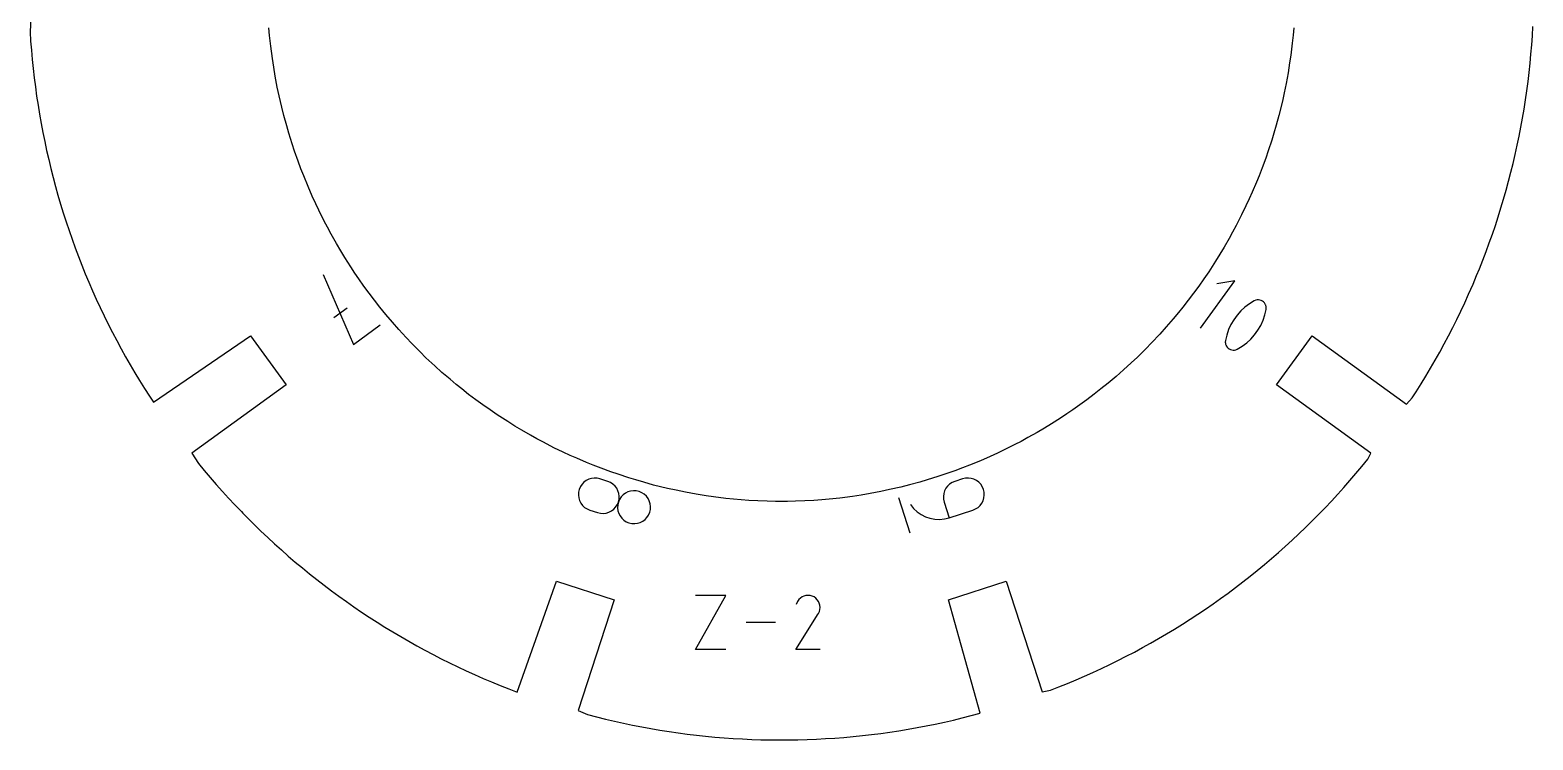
# Model space of a CAD drawing. Header units: metres. Extents: x 0 to 18, y 0 to 24.
# Drawn here: x 5.135 to 9.541, y 5.704 to 7.786 of the extents above; entities that cross this region are included whole.
import ezdxf

# ---------------------------------------------------------------- set-up
doc = ezdxf.new("R2010")
doc.units = ezdxf.units.M

msp = doc.modelspace()

# ---------------------------------------------------------------- linework, layer by layer
at = {"layer": 'annotation', "color": 1}
for p, q in [((5.994332, 7.06856), (6.083222, 6.863797)), ((8.566828, 6.91154), (8.667238, 7.049743)), ((8.667238, 7.049743), (8.614185, 7.041333)), ((6.026185, 6.942301), (6.065377, 6.970775)), ((8.684576, 6.961823), (8.673636, 6.94955)), ((8.696727, 6.972977), (8.684576, 6.961823)), ((8.710015, 6.98291), (8.696727, 6.972977)), ((8.724364, 6.991519), (8.710015, 6.98291)), ((8.728303, 6.993189), (8.724364, 6.991519)), ((8.724364, 6.991519), (8.724364, 6.991519)), ((8.732364, 6.994102), (8.728303, 6.993189)), ((8.736453, 6.994286), (8.732364, 6.994102)), ((8.740481, 6.993771), (8.736453, 6.994286)), ((8.744355, 6.992584), (8.740481, 6.993771)), ((8.747984, 6.990756), (8.744355, 6.992584)), ((8.751277, 6.988316), (8.747984, 6.990756)), ((8.754142, 6.985291), (8.751277, 6.988316)), ((8.756488, 6.981712), (8.754142, 6.985291)), ((8.755179, 6.95007), (8.758925, 6.966422)), ((8.757254, 6.980161), (8.756488, 6.981712)), ((8.756488, 6.981712), (8.756488, 6.981712)), ((8.7579, 6.978548), (8.757254, 6.980161)), ((8.758424, 6.976886), (8.7579, 6.978548)), ((8.758824, 6.975183), (8.758424, 6.976886)), ((8.7591, 6.973451), (8.758824, 6.975183)), ((8.758925, 6.966422), (8.759164, 6.968173)), ((8.758925, 6.966422), (8.758925, 6.966422)), ((8.75925, 6.971698), (8.7591, 6.973451)), ((8.759164, 6.968173), (8.759271, 6.969936)), ((8.759271, 6.969936), (8.75925, 6.971698)), ((6.083222, 6.863797), (6.161616, 6.920753)), ((8.655683, 6.922055), (8.64882, 6.907037)), ((8.66398, 6.936259), (8.655683, 6.922055)), ((8.673636, 6.94955), (8.66398, 6.936259)), ((8.734704, 6.905097), (8.742993, 6.919305)), ((8.742993, 6.919305), (8.749843, 6.934331)), ((8.749843, 6.934331), (8.755179, 6.95007)), ((8.639451, 6.873227), (8.639342, 6.871475)), ((8.63969, 6.874975), (8.639451, 6.873227)), ((8.643464, 6.89131), (8.63969, 6.874975)), ((8.63969, 6.874975), (8.63969, 6.874975)), ((8.64882, 6.907037), (8.643464, 6.89131)), ((8.701935, 6.868391), (8.7141, 6.879537)), ((8.7141, 6.879537), (8.725048, 6.891806)), ((8.725048, 6.891806), (8.734704, 6.905097)), ((8.639342, 6.871475), (8.639362, 6.869724)), ((8.639362, 6.869724), (8.639512, 6.867981)), ((8.639512, 6.867981), (8.639789, 6.866251)), ((8.639789, 6.866251), (8.640195, 6.86454)), ((8.640195, 6.86454), (8.640728, 6.862855)), ((8.640728, 6.862855), (8.641388, 6.861201)), ((8.641388, 6.861201), (8.642173, 6.859584)), ((8.642173, 6.859584), (8.642173, 6.859584)), ((8.642173, 6.859584), (8.644513, 6.856049)), ((8.644513, 6.856049), (8.647374, 6.85306)), ((8.647374, 6.85306), (8.650663, 6.850644)), ((8.650663, 6.850644), (8.65429, 6.848832)), ((8.65429, 6.848832), (8.658161, 6.847655)), ((8.658161, 6.847655), (8.662185, 6.84714)), ((8.662185, 6.84714), (8.66627, 6.84732)), ((8.66627, 6.84732), (8.670322, 6.848222)), ((8.670322, 6.848222), (8.674251, 6.849877)), ((8.674251, 6.849877), (8.688628, 6.858471)), ((8.674251, 6.849877), (8.674251, 6.849877)), ((8.688628, 6.858471), (8.701935, 6.868391)), ((6.745425, 6.438608), (6.743483, 6.430125)), ((6.74884, 6.446612), (6.745425, 6.438608)), ((6.745425, 6.438608), (6.745425, 6.438608)), ((6.753489, 6.453686), (6.74884, 6.446612)), ((6.7592, 6.459739), (6.753489, 6.453686)), ((6.765803, 6.464682), (6.7592, 6.459739)), ((6.773127, 6.468427), (6.765803, 6.464682)), ((6.781, 6.470884), (6.773127, 6.468427)), ((6.789253, 6.471964), (6.781, 6.470884)), ((6.797715, 6.471578), (6.789253, 6.471964)), ((6.806214, 6.469636), (6.797715, 6.471578)), ((6.806214, 6.469636), (6.806214, 6.469636)), ((6.829096, 6.462202), (6.806214, 6.469636)), ((6.837114, 6.458777), (6.829096, 6.462202)), ((6.844196, 6.454114), (6.837114, 6.458777)), ((6.850253, 6.448386), (6.844196, 6.454114)), ((6.855198, 6.441765), (6.850253, 6.448386)), ((6.858943, 6.434425), (6.855198, 6.441765)), ((6.861398, 6.426539), (6.858943, 6.434425)), ((6.895826, 6.433575), (6.887932, 6.431125)), ((6.904096, 6.43465), (6.895826, 6.433575)), ((6.91257, 6.434259), (6.904096, 6.43465)), ((6.921074, 6.432316), (6.91257, 6.434259)), ((6.929057, 6.428903), (6.921074, 6.432316)), ((6.921074, 6.432316), (6.921074, 6.432316)), ((7.816514, 6.434352), (7.814059, 6.426465)), ((7.820257, 6.441693), (7.816514, 6.434352)), ((7.825201, 6.448314), (7.820257, 6.441693)), ((7.831258, 6.454044), (7.825201, 6.448314)), ((7.838342, 6.458709), (7.831258, 6.454044)), ((7.846363, 6.462135), (7.838342, 6.458709)), ((7.869361, 6.469608), (7.846363, 6.462135)), ((7.846363, 6.462135), (7.846363, 6.462135)), ((7.877865, 6.471551), (7.869361, 6.469608)), ((7.886339, 6.471941), (7.877865, 6.471551)), ((7.894609, 6.470866), (7.886339, 6.471941)), ((7.902503, 6.468416), (7.894609, 6.470866)), ((7.909848, 6.464678), (7.902503, 6.468416)), ((7.916471, 6.459741), (7.909848, 6.464678)), ((7.9222, 6.453694), (7.916471, 6.459741)), ((7.926861, 6.446624), (7.9222, 6.453694)), ((7.930281, 6.438622), (7.926861, 6.446624)), ((7.932223, 6.43012), (7.930281, 6.438622)), ((7.930281, 6.438622), (7.930281, 6.438622)), ((6.743483, 6.430125), (6.743087, 6.42167)), ((6.743087, 6.42167), (6.744149, 6.413416)), ((6.744149, 6.413416), (6.746585, 6.405536)), ((6.746585, 6.405536), (6.750309, 6.398201)), ((6.750309, 6.398201), (6.755235, 6.391585)), ((6.755235, 6.391585), (6.761277, 6.385861)), ((6.852073, 6.386252), (6.856734, 6.393324)), ((6.856734, 6.393324), (6.860154, 6.40133)), ((6.858217, 6.392846), (6.857833, 6.384387)), ((6.860154, 6.40133), (6.858217, 6.392846)), ((6.860154, 6.40133), (6.862092, 6.409818)), ((6.863575, 6.409333), (6.860154, 6.40133)), ((6.860154, 6.40133), (6.860154, 6.40133)), ((6.860154, 6.40133), (6.860154, 6.40133)), ((6.862478, 6.418279), (6.861398, 6.426539)), ((6.862092, 6.409818), (6.862478, 6.418279)), ((6.868235, 6.416402), (6.863575, 6.409333)), ((6.873964, 6.42245), (6.868235, 6.416402)), ((6.880587, 6.427387), (6.873964, 6.42245)), ((6.887932, 6.431125), (6.880587, 6.427387)), ((6.936112, 6.424249), (6.929057, 6.428903)), ((6.942149, 6.418527), (6.936112, 6.424249)), ((6.94708, 6.411911), (6.942149, 6.418527)), ((6.950814, 6.404574), (6.94708, 6.411911)), ((6.953264, 6.39669), (6.950814, 6.404574)), ((6.954341, 6.388431), (6.953264, 6.39669)), ((6.953954, 6.379971), (6.954341, 6.388431)), ((7.680799, 6.414686), (7.714402, 6.311267)), ((7.715975, 6.394401), (7.715975, 6.394401)), ((7.715975, 6.394401), (7.725137, 6.382856)), ((7.814059, 6.426465), (7.812981, 6.418206)), ((7.812981, 6.418206), (7.813367, 6.409748)), ((7.813367, 6.409748), (7.815305, 6.401264)), ((7.815305, 6.401264), (7.830228, 6.355333)), ((7.914318, 6.38583), (7.920379, 6.391553)), ((7.920379, 6.391553), (7.925328, 6.398169)), ((7.925328, 6.398169), (7.929075, 6.405505)), ((7.929075, 6.405505), (7.931532, 6.41339)), ((7.931532, 6.41339), (7.932611, 6.421652)), ((7.932611, 6.421652), (7.932223, 6.43012)), ((6.761277, 6.385861), (6.768349, 6.3812)), ((6.768349, 6.3812), (6.776367, 6.377775)), ((6.776367, 6.377775), (6.799248, 6.37034)), ((6.799248, 6.37034), (6.799248, 6.37034)), ((6.799248, 6.37034), (6.807751, 6.368397)), ((6.807751, 6.368397), (6.816223, 6.368006)), ((6.816223, 6.368006), (6.824491, 6.369079)), ((6.824491, 6.369079), (6.832383, 6.371529)), ((6.832383, 6.371529), (6.839726, 6.375267)), ((6.839726, 6.375267), (6.846347, 6.380204)), ((6.846347, 6.380204), (6.852073, 6.386252)), ((6.857833, 6.384387), (6.858913, 6.376127)), ((6.858913, 6.376127), (6.861369, 6.36824)), ((6.861369, 6.36824), (6.865114, 6.360899)), ((6.865114, 6.360899), (6.87006, 6.354276)), ((6.87006, 6.354276), (6.87612, 6.348546)), ((6.87612, 6.348546), (6.883204, 6.343881)), ((6.924259, 6.341677), (6.931593, 6.345417)), ((6.931593, 6.345417), (6.93821, 6.350356)), ((6.93821, 6.350356), (6.943935, 6.356405)), ((6.943935, 6.356405), (6.948595, 6.363476)), ((6.948595, 6.363476), (6.952016, 6.371483)), ((6.952016, 6.371483), (6.953954, 6.379971)), ((6.952016, 6.371483), (6.952016, 6.371483)), ((7.725137, 6.382856), (7.73567, 6.37295)), ((7.73567, 6.37295), (7.747366, 6.364751)), ((7.747366, 6.364751), (7.760014, 6.35833)), ((7.760014, 6.35833), (7.773405, 6.353757)), ((7.773405, 6.353757), (7.787332, 6.3511)), ((7.787332, 6.3511), (7.801584, 6.350431)), ((7.801584, 6.350431), (7.815952, 6.351818)), ((7.815952, 6.351818), (7.830228, 6.355333)), ((7.830228, 6.355333), (7.899209, 6.377746)), ((7.899209, 6.377746), (7.907232, 6.38117)), ((7.899209, 6.377746), (7.899209, 6.377746)), ((7.907232, 6.38117), (7.914318, 6.38583)), ((6.883204, 6.343881), (6.891226, 6.340455)), ((6.891226, 6.340455), (6.891226, 6.340455)), ((6.891226, 6.340455), (6.899691, 6.338523)), ((6.899691, 6.338523), (6.908134, 6.338142)), ((6.908134, 6.338142), (6.916382, 6.339222)), ((6.916382, 6.339222), (6.924259, 6.341677)), ((7.086486, 5.968902), (7.174695, 6.127765)), ((7.174695, 6.127765), (7.086486, 6.127765)), ((7.404026, 6.125645), (7.398549, 6.123121)), ((7.409836, 6.127204), (7.404026, 6.125645)), ((7.415843, 6.127761), (7.409836, 6.127204)), ((7.421914, 6.127284), (7.415843, 6.127761)), ((7.427914, 6.125735), (7.421914, 6.127284)), ((7.43371, 6.123082), (7.427914, 6.125735)), ((7.385451, 6.1101), (7.380818, 6.101214)), ((7.389127, 6.115313), (7.385451, 6.1101)), ((7.393538, 6.119665), (7.389127, 6.115313)), ((7.398549, 6.123121), (7.393538, 6.119665)), ((7.438894, 6.119401), (7.43371, 6.123082)), ((7.43371, 6.123082), (7.43371, 6.123082)), ((7.443228, 6.114984), (7.438894, 6.119401)), ((7.446674, 6.109966), (7.443228, 6.114984)), ((7.446542, 6.074823), (7.449234, 6.080603)), ((7.449193, 6.104482), (7.446674, 6.109966)), ((7.450747, 6.098669), (7.449193, 6.104482)), ((7.449234, 6.080603), (7.450806, 6.086594)), ((7.451298, 6.092661), (7.450747, 6.098669)), ((7.450806, 6.086594), (7.451298, 6.092661)), ((7.321148, 6.048334), (7.234284, 6.048334)), ((7.380719, 5.9689), (7.445914, 6.073856)), ((7.445914, 6.073856), (7.445992, 6.073953)), ((7.445914, 6.073856), (7.445914, 6.073856)), ((7.445992, 6.073953), (7.446067, 6.07405)), ((7.446067, 6.07405), (7.446139, 6.074149)), ((7.446139, 6.074149), (7.446208, 6.07425)), ((7.446208, 6.07425), (7.446277, 6.074355)), ((7.446277, 6.074355), (7.446343, 6.074464)), ((7.446343, 6.074464), (7.44641, 6.074577)), ((7.44641, 6.074577), (7.446475, 6.074697)), ((7.446475, 6.074697), (7.446542, 6.074823)), ((7.446542, 6.074823), (7.446542, 6.074823)), ((7.174695, 5.968902), (7.086486, 5.968902)), ((7.451274, 5.9689), (7.380719, 5.9689))]:
    msp.add_line(p, q, dxfattribs=at)
at = {"layer": 'boundary', "color": 5}
for p, q in [((5.137734, 7.821266), (5.135471, 7.780421)), ((5.135471, 7.780421), (5.137234, 7.7534)), ((9.537638, 7.742019), (9.539541, 7.769029)), ((9.539541, 7.769029), (9.541104, 7.796067)), ((5.137234, 7.7534), (5.139315, 7.726415)), ((5.139315, 7.726415), (5.141735, 7.699444)), ((9.532862, 7.688087), (9.535408, 7.715044)), ((9.535408, 7.715044), (9.537638, 7.742019)), ((5.141735, 7.699444), (5.14448, 7.672507)), ((5.14448, 7.672507), (5.147556, 7.645615)), ((9.52996, 7.661164), (9.532862, 7.688087)), ((5.147556, 7.645615), (5.150975, 7.618758)), ((9.523201, 7.607449), (9.526745, 7.634289)), ((9.526745, 7.634289), (9.52996, 7.661164)), ((5.150975, 7.618758), (5.154707, 7.591946)), ((5.154707, 7.591946), (5.158781, 7.565171)), ((9.515119, 7.553904), (9.519316, 7.580659)), ((9.519316, 7.580659), (9.523201, 7.607449)), ((5.158781, 7.565171), (5.163169, 7.53846)), ((5.163169, 7.53846), (5.167899, 7.511808)), ((9.510579, 7.527214), (9.515119, 7.553904)), ((5.167899, 7.511808), (5.172945, 7.485208)), ((9.500529, 7.474017), (9.505726, 7.50059)), ((9.505726, 7.50059), (9.510579, 7.527214)), ((5.172945, 7.485208), (5.178328, 7.458674)), ((5.178328, 7.458674), (5.184025, 7.432205)), ((9.489187, 7.42107), (9.49502, 7.447508)), ((9.49502, 7.447508), (9.500529, 7.474017)), ((5.184025, 7.432205), (5.19005, 7.405812)), ((5.19005, 7.405812), (5.196404, 7.379492)), ((9.483027, 7.394708), (9.489187, 7.42107)), ((5.196404, 7.379492), (5.20307, 7.353245)), ((9.469722, 7.342211), (9.476535, 7.368419)), ((9.476535, 7.368419), (9.483027, 7.394708)), ((5.20307, 7.353245), (5.210065, 7.327098)), ((5.210065, 7.327098), (5.217382, 7.301034)), ((9.455151, 7.290073), (9.462594, 7.316099)), ((9.462594, 7.316099), (9.469722, 7.342211)), ((5.217382, 7.301034), (5.225014, 7.275048)), ((5.225014, 7.275048), (5.232958, 7.249177)), ((9.447385, 7.264129), (9.455151, 7.290073)), ((5.232958, 7.249177), (5.241231, 7.223391)), ((9.430904, 7.212555), (9.439293, 7.238299)), ((9.439293, 7.238299), (9.447385, 7.264129)), ((5.241231, 7.223391), (5.249812, 7.197717)), ((5.249812, 7.197717), (5.25871, 7.172139)), ((9.41315, 7.161393), (9.422187, 7.186922)), ((9.422187, 7.186922), (9.430904, 7.212555)), ((5.25871, 7.172139), (5.267927, 7.146687)), ((5.267927, 7.146687), (5.277447, 7.12134)), ((9.403808, 7.13599), (9.41315, 7.161393)), ((5.277447, 7.12134), (5.287279, 7.096117)), ((5.287279, 7.096117), (5.29742, 7.071013)), ((9.384188, 7.085521), (9.394159, 7.110692)), ((9.394159, 7.110692), (9.403808, 7.13599)), ((5.29742, 7.071013), (5.307883, 7.045997)), ((9.365596, 7.040728), (9.376132, 7.065727)), ((9.376132, 7.065727), (9.384188, 7.085521)), ((5.307883, 7.045997), (5.318638, 7.02118)), ((5.318638, 7.02118), (5.329691, 6.996475)), ((9.341269, 6.986102), (9.352456, 7.010758)), ((9.352456, 7.010758), (9.365596, 7.040728)), ((5.329691, 6.996475), (5.341046, 6.971907)), ((5.341046, 6.971907), (5.352711, 6.947471)), ((9.317996, 6.937212), (9.329786, 6.961593)), ((9.329786, 6.961593), (9.341269, 6.986102)), ((5.352711, 6.947471), (5.364671, 6.923179)), ((5.364671, 6.923179), (5.376933, 6.899046)), ((9.305909, 6.912982), (9.317996, 6.937212)), ((5.376933, 6.899046), (5.389484, 6.875049)), ((5.389484, 6.875049), (5.402329, 6.851231)), ((5.497107, 6.693921), (5.781778, 6.889159)), ((5.781778, 6.889159), (5.88611, 6.745558)), ((8.789603, 6.745561), (8.893935, 6.889162)), ((8.893935, 6.889162), (9.16996, 6.688618)), ((9.280851, 6.864985), (9.293527, 6.888919)), ((9.293527, 6.888919), (9.305909, 6.912982)), ((5.402329, 6.851231), (5.415471, 6.827556)), ((9.254616, 6.817628), (9.267867, 6.841232)), ((9.267867, 6.841232), (9.280851, 6.864985)), ((5.415471, 6.827556), (5.428893, 6.804049)), ((5.428893, 6.804049), (5.442608, 6.780703)), ((9.227223, 6.770913), (9.241062, 6.794189)), ((9.241062, 6.794189), (9.254616, 6.817628)), ((5.442608, 6.780703), (5.456619, 6.757537)), ((5.456619, 6.757537), (5.470896, 6.734532)), ((5.88611, 6.745558), (5.610072, 6.545005)), ((9.065636, 6.545012), (8.789603, 6.745561)), ((9.198698, 6.724891), (9.213107, 6.74782)), ((9.213107, 6.74782), (9.227223, 6.770913)), ((5.470896, 6.734532), (5.485464, 6.711709)), ((5.485464, 6.711709), (5.497107, 6.693921)), ((9.16996, 6.688618), (9.187166, 6.706905)), ((9.187166, 6.706905), (9.198698, 6.724891)), ((5.610072, 6.545005), (5.628832, 6.514839)), ((9.039642, 6.506018), (9.056737, 6.527009)), ((9.056737, 6.527009), (9.065636, 6.545012)), ((5.628832, 6.514839), (5.646079, 6.493963)), ((5.646079, 6.493963), (5.663583, 6.47331)), ((9.004674, 6.464667), (9.022274, 6.485229)), ((9.022274, 6.485229), (9.039642, 6.506018)), ((5.663583, 6.47331), (5.681338, 6.452882)), ((5.681338, 6.452882), (5.699351, 6.432654)), ((5.699351, 6.432654), (5.717601, 6.412656)), ((8.968697, 6.424198), (8.986801, 6.444333)), ((8.986801, 6.444333), (9.004674, 6.464667)), ((5.717601, 6.412656), (5.736095, 6.392884)), ((5.736095, 6.392884), (5.754834, 6.373344)), ((8.931738, 6.38462), (8.950344, 6.404294)), ((8.950344, 6.404294), (8.968697, 6.424198)), ((5.754834, 6.373344), (5.758793, 6.369236)), ((5.758793, 6.369236), (5.773816, 6.354044)), ((5.773816, 6.354044), (5.793019, 6.334961)), ((8.874514, 6.326992), (8.893829, 6.345974)), ((8.893829, 6.345974), (8.912898, 6.365177)), ((8.912898, 6.365177), (8.931738, 6.38462)), ((5.793019, 6.334961), (5.812462, 6.316122)), ((5.812462, 6.316122), (5.832136, 6.297526)), ((8.835203, 6.289759), (8.854969, 6.308254)), ((8.854969, 6.308254), (8.874514, 6.326992)), ((5.832136, 6.297526), (5.852042, 6.279176)), ((5.852042, 6.279176), (5.872176, 6.261058)), ((5.872176, 6.261058), (5.892507, 6.243196)), ((8.794988, 6.253496), (8.815201, 6.27151)), ((8.815201, 6.27151), (8.835203, 6.289759)), ((5.892507, 6.243196), (5.913071, 6.225583)), ((5.913071, 6.225583), (5.933862, 6.208228)), ((8.733029, 6.200989), (8.753896, 6.218236)), ((8.753896, 6.218236), (8.774551, 6.235742)), ((8.774551, 6.235742), (8.794988, 6.253496)), ((5.933862, 6.208228), (5.954839, 6.191124)), ((5.954839, 6.191124), (5.976039, 6.17429)), ((5.976039, 6.17429), (5.997441, 6.157709)), ((6.563461, 5.844205), (6.678883, 6.1691)), ((6.678883, 6.1691), (6.847696, 6.11425)), ((7.82802, 6.114252), (7.996833, 6.169103)), ((7.996833, 6.169103), (8.102143, 5.844993)), ((8.690663, 6.16727), (8.711953, 6.183992)), ((8.711953, 6.183992), (8.733029, 6.200989)), ((5.997441, 6.157709), (6.019052, 6.141387)), ((6.019052, 6.141387), (6.04085, 6.125343)), ((6.04085, 6.125343), (6.062855, 6.109558)), ((8.625602, 6.118656), (8.647495, 6.134589)), ((8.647495, 6.134589), (8.669178, 6.1508)), ((8.669178, 6.1508), (8.690663, 6.16727)), ((6.062855, 6.109558), (6.085045, 6.094039)), ((6.085045, 6.094039), (6.107417, 6.078809)), ((6.847696, 6.11425), (6.742377, 5.790112)), ((7.920774, 5.782222), (7.82802, 6.114252)), ((8.558794, 6.072467), (8.581256, 6.087582)), ((8.581256, 6.087582), (8.603528, 6.102987)), ((8.603528, 6.102987), (8.625602, 6.118656)), ((6.107417, 6.078809), (6.129982, 6.063845)), ((6.129982, 6.063845), (6.152731, 6.049157)), ((6.152731, 6.049157), (6.175662, 6.034765)), ((8.490336, 6.028777), (8.513337, 6.043055)), ((8.513337, 6.043055), (8.536163, 6.057624)), ((8.536163, 6.057624), (8.558794, 6.072467)), ((6.175662, 6.034765), (6.198755, 6.020635)), ((6.198755, 6.020635), (6.222032, 6.006798)), ((6.222032, 6.006798), (6.245469, 5.993253)), ((6.245469, 5.993253), (6.269075, 5.979989)), ((8.420313, 5.98763), (8.443823, 6.00105)), ((8.443823, 6.00105), (8.46717, 6.014765)), ((8.46717, 6.014765), (8.490336, 6.028777)), ((6.269075, 5.979989), (6.292827, 5.967021)), ((6.292827, 5.967021), (6.31676, 5.954344)), ((6.31676, 5.954344), (6.340825, 5.941962)), ((8.324678, 5.936829), (8.348824, 5.949089)), ((8.348824, 5.949089), (8.372806, 5.961641)), ((8.372806, 5.961641), (8.396641, 5.974488)), ((8.396641, 5.974488), (8.420313, 5.98763)), ((6.340825, 5.941962), (6.365053, 5.929878)), ((6.365053, 5.929878), (6.389433, 5.918083)), ((6.389433, 5.918083), (6.413945, 5.906601)), ((6.413945, 5.906601), (6.4386, 5.895414)), ((8.251383, 5.90185), (8.275966, 5.913204)), ((8.275966, 5.913204), (8.300389, 5.92487)), ((8.300389, 5.92487), (8.324678, 5.936829)), ((6.4386, 5.895414), (6.463388, 5.884525)), ((6.463388, 5.884525), (6.488311, 5.873946)), ((6.488311, 5.873946), (6.513364, 5.863673)), ((6.513364, 5.863673), (6.538532, 5.853713)), ((8.151753, 5.859437), (8.17686, 5.869577)), ((8.17686, 5.869577), (8.201832, 5.880029)), ((8.201832, 5.880029), (8.226678, 5.890791)), ((8.226678, 5.890791), (8.251383, 5.90185)), ((6.538532, 5.853713), (6.563461, 5.844205)), ((8.102143, 5.844993), (8.126519, 5.849605)), ((8.126519, 5.849605), (8.151753, 5.859437)), ((6.742377, 5.790112), (6.770053, 5.778137)), ((6.770053, 5.778137), (6.796259, 5.771336)), ((7.868381, 5.768562), (7.894611, 5.775228)), ((7.894611, 5.775228), (7.920774, 5.782222)), ((6.796259, 5.771336), (6.822551, 5.764846)), ((6.822551, 5.764846), (6.848913, 5.758686)), ((6.848913, 5.758686), (6.87535, 5.752848)), ((6.87535, 5.752848), (6.90186, 5.747326)), ((6.90186, 5.747326), (6.928431, 5.742145)), ((6.928431, 5.742145), (6.955056, 5.73728)), ((6.955056, 5.73728), (6.981744, 5.732752)), ((6.981744, 5.732752), (7.008501, 5.728539)), ((7.008501, 5.728539), (7.03529, 5.724669)), ((7.655924, 5.726864), (7.682685, 5.730938)), ((7.682685, 5.730938), (7.709399, 5.735327)), ((7.709399, 5.735327), (7.73606, 5.740056)), ((7.73606, 5.740056), (7.762662, 5.745102)), ((7.762662, 5.745102), (7.789199, 5.750485)), ((7.789199, 5.750485), (7.815667, 5.756183)), ((7.815667, 5.756183), (7.842056, 5.762208)), ((7.842056, 5.762208), (7.868381, 5.768562)), ((7.03529, 5.724669), (7.062132, 5.721111)), ((7.062132, 5.721111), (7.089006, 5.717896)), ((7.089006, 5.717896), (7.115929, 5.715008)), ((7.115929, 5.715008), (7.142885, 5.712449)), ((7.142885, 5.712449), (7.169861, 5.710234)), ((7.169861, 5.710234), (7.19687, 5.70833)), ((7.19687, 5.70833), (7.223909, 5.706769)), ((7.223909, 5.706769), (7.250955, 5.705534)), ((7.250955, 5.705534), (7.278012, 5.704631)), ((7.278012, 5.704631), (7.305072, 5.704066)), ((7.305072, 5.704066), (7.33215, 5.703834)), ((7.33215, 5.703834), (7.359229, 5.703926)), ((7.359229, 5.703926), (7.386293, 5.704349)), ((7.386293, 5.704349), (7.413356, 5.705113)), ((7.413356, 5.705113), (7.440407, 5.706209)), ((7.440407, 5.706209), (7.46744, 5.707628)), ((7.46744, 5.707628), (7.494453, 5.709393)), ((7.494453, 5.709393), (7.521458, 5.711473)), ((7.521458, 5.711473), (7.548412, 5.713892)), ((7.548412, 5.713892), (7.575348, 5.716638)), ((7.575348, 5.716638), (7.602253, 5.719714)), ((7.602253, 5.719714), (7.629112, 5.723133)), ((7.629112, 5.723133), (7.655924, 5.726864))]:
    msp.add_line(p, q, dxfattribs=at)
at = {"layer": 'hole', "color": 5}
for p, q in [((5.837738, 7.769988), (5.835759, 7.79173)), ((5.841082, 7.7386), (5.837738, 7.769988)), ((8.837993, 7.770208), (8.835653, 7.747325)), ((8.839944, 7.791645), (8.837993, 7.770208)), ((5.845904, 7.701679), (5.841082, 7.7386)), ((8.831084, 7.711483), (8.827866, 7.689455)), ((8.835653, 7.747325), (8.831084, 7.711483)), ((5.849925, 7.676279), (5.845904, 7.701679)), ((5.85435, 7.65011), (5.849925, 7.676279)), ((8.827866, 7.689455), (8.823208, 7.660008)), ((5.860271, 7.618338), (5.85435, 7.65011)), ((8.817475, 7.629256), (8.811906, 7.601883)), ((8.823208, 7.660008), (8.817475, 7.629256)), ((5.865688, 7.593109), (5.860271, 7.618338)), ((5.873384, 7.559557), (5.865688, 7.593109)), ((8.811906, 7.601883), (8.806493, 7.576668)), ((5.879408, 7.534831), (5.873384, 7.559557)), ((5.887882, 7.504529), (5.879408, 7.534831)), ((8.796402, 7.535221), (8.788514, 7.507006)), ((8.806493, 7.576668), (8.796402, 7.535221)), ((5.894191, 7.482988), (5.887882, 7.504529)), ((8.788514, 7.507006), (8.781519, 7.482992)), ((5.903798, 7.451657), (5.894191, 7.482988)), ((5.91097, 7.430373), (5.903798, 7.451657)), ((8.775285, 7.462649), (8.765034, 7.431249)), ((8.781519, 7.482992), (8.775285, 7.462649)), ((5.921078, 7.40117), (5.91097, 7.430373)), ((8.757871, 7.409987), (8.74721, 7.38153)), ((8.765034, 7.431249), (8.757871, 7.409987)), ((5.92943, 7.37904), (5.921078, 7.40117)), ((5.937559, 7.358248), (5.92943, 7.37904)), ((5.950357, 7.326647), (5.937559, 7.358248)), ((8.738151, 7.358252), (8.730413, 7.339139)), ((8.74721, 7.38153), (8.738151, 7.358252)), ((5.962748, 7.298307), (5.950357, 7.326647)), ((8.730413, 7.339139), (8.718218, 7.310332)), ((5.972945, 7.276223), (5.962748, 7.298307)), ((5.982085, 7.257143), (5.972945, 7.276223)), ((8.699803, 7.270065), (8.686995, 7.243306)), ((8.709683, 7.291025), (8.699803, 7.270065)), ((8.718218, 7.310332), (8.709683, 7.291025)), ((5.997818, 7.225516), (5.982085, 7.257143)), ((6.007296, 7.207159), (5.997818, 7.225516)), ((8.686995, 7.243306), (8.671313, 7.21266)), ((6.018336, 7.187083), (6.007296, 7.207159)), ((6.033446, 7.159966), (6.018336, 7.187083)), ((8.660761, 7.193145), (8.650464, 7.174676)), ((8.671313, 7.21266), (8.660761, 7.193145)), ((6.046089, 7.138608), (6.033446, 7.159966)), ((6.05849, 7.118296), (6.046089, 7.138608)), ((8.635952, 7.149306), (8.623511, 7.128608)), ((8.650464, 7.174676), (8.635952, 7.149306)), ((6.075652, 7.091509), (6.05849, 7.118296)), ((8.610564, 7.107911), (8.59052, 7.076625)), ((8.623511, 7.128608), (8.610564, 7.107911)), ((6.087759, 7.072822), (6.075652, 7.091509)), ((6.099514, 7.055978), (6.087759, 7.072822)), ((6.11415, 7.034955), (6.099514, 7.055978)), ((8.576208, 7.055999), (8.561558, 7.034955)), ((8.59052, 7.076625), (8.576208, 7.055999)), ((6.129429, 7.01408), (6.11415, 7.034955)), ((6.145164, 6.993285), (6.129429, 7.01408)), ((8.546302, 7.014111), (8.530544, 6.993285)), ((8.561558, 7.034955), (8.546302, 7.014111)), ((6.160907, 6.973368), (6.145164, 6.993285)), ((6.178357, 6.951615), (6.160907, 6.973368)), ((8.514808, 6.973377), (8.501857, 6.957116)), ((8.530544, 6.993285), (8.514808, 6.973377)), ((6.197895, 6.928752), (6.178357, 6.951615)), ((6.216576, 6.907162), (6.197895, 6.928752)), ((8.486364, 6.938763), (8.466279, 6.915247)), ((8.501857, 6.957116), (8.486364, 6.938763)), ((6.23774, 6.884276), (6.216576, 6.907162)), ((6.25444, 6.866284), (6.23774, 6.884276)), ((8.447116, 6.894176), (8.423183, 6.868274)), ((8.466279, 6.915247), (8.447116, 6.894176)), ((6.278989, 6.841745), (6.25444, 6.866284)), ((6.29611, 6.824688), (6.278989, 6.841745)), ((8.406139, 6.851166), (8.381588, 6.826604)), ((8.423183, 6.868274), (8.406139, 6.851166)), ((6.321999, 6.800767), (6.29611, 6.824688)), ((6.34299, 6.781672), (6.321999, 6.800767)), ((8.340774, 6.788799), (8.319131, 6.770068)), ((8.363608, 6.809916), (8.340774, 6.788799)), ((8.381588, 6.826604), (8.363608, 6.809916)), ((6.366587, 6.761517), (6.34299, 6.781672)), ((6.384935, 6.746027), (6.366587, 6.761517)), ((6.401203, 6.733071), (6.384935, 6.746027)), ((8.296281, 6.750539), (8.274521, 6.733083)), ((8.319131, 6.770068), (8.296281, 6.750539)), ((6.421121, 6.717327), (6.401203, 6.733071)), ((6.441914, 6.701593), (6.421121, 6.717327)), ((6.462791, 6.686313), (6.441914, 6.701593)), ((8.233795, 6.701593), (8.21294, 6.686328)), ((8.25461, 6.717344), (8.233795, 6.701593)), ((8.274521, 6.733083), (8.25461, 6.717344)), ((6.483812, 6.671677), (6.462791, 6.686313)), ((6.504461, 6.65735), (6.483812, 6.671677)), ((6.535745, 6.637307), (6.504461, 6.65735)), ((8.175054, 6.659923), (8.156382, 6.647826)), ((8.191905, 6.671683), (8.175054, 6.659923)), ((8.21294, 6.686328), (8.191905, 6.671683)), ((6.556418, 6.624374), (6.535745, 6.637307)), ((6.57712, 6.61193), (6.556418, 6.624374)), ((6.602495, 6.597415), (6.57712, 6.61193)), ((8.109269, 6.618253), (8.087929, 6.605621)), ((8.1296, 6.630667), (8.109269, 6.618253)), ((8.156382, 6.647826), (8.1296, 6.630667)), ((6.621, 6.587098), (6.602495, 6.597415)), ((6.640447, 6.576583), (6.621, 6.587098)), ((6.671142, 6.560875), (6.640447, 6.576583)), ((8.022373, 6.569988), (7.990746, 6.554255)), ((8.040728, 6.579466), (8.022373, 6.569988)), ((8.060803, 6.590506), (8.040728, 6.579466)), ((8.087929, 6.605621), (8.060803, 6.590506)), ((6.697871, 6.548081), (6.671142, 6.560875)), ((6.718838, 6.538196), (6.697871, 6.548081)), ((6.738146, 6.529661), (6.718838, 6.538196)), ((6.766964, 6.51746), (6.738146, 6.529661)), ((7.921249, 6.522528), (7.889646, 6.509729)), ((7.949572, 6.534912), (7.921249, 6.522528)), ((7.971678, 6.54512), (7.949572, 6.534912)), ((7.990746, 6.554255), (7.971678, 6.54512)), ((6.786083, 6.50972), (6.766964, 6.51746)), ((6.809325, 6.500673), (6.786083, 6.50972)), ((6.837823, 6.489998), (6.809325, 6.500673)), ((6.859111, 6.482826), (6.837823, 6.489998)), ((6.890473, 6.472587), (6.859111, 6.482826)), ((7.817518, 6.483137), (7.796238, 6.475966)), ((7.846712, 6.493242), (7.817518, 6.483137)), ((7.868853, 6.501599), (7.846712, 6.493242)), ((7.889646, 6.509729), (7.868853, 6.501599)), ((6.910822, 6.466351), (6.890473, 6.472587)), ((6.934792, 6.459369), (6.910822, 6.466351)), ((6.963292, 6.451411), (6.934792, 6.459369)), ((7.004504, 6.441377), (6.963292, 6.451411)), ((7.029736, 6.43596), (7.004504, 6.441377)), ((7.057075, 6.430398), (7.029736, 6.43596)), ((7.629557, 6.432435), (7.597785, 6.426514)), ((7.654786, 6.437853), (7.629557, 6.432435)), ((7.688338, 6.445549), (7.654786, 6.437853)), ((7.713059, 6.451572), (7.688338, 6.445549)), ((7.743365, 6.460048), (7.713059, 6.451572)), ((7.764907, 6.466358), (7.743365, 6.460048)), ((7.796238, 6.475966), (7.764907, 6.466358)), ((7.087844, 6.424661), (7.057075, 6.430398)), ((7.117287, 6.420003), (7.087844, 6.424661)), ((7.139294, 6.416788), (7.117287, 6.420003)), ((7.175126, 6.41222), (7.139294, 6.416788)), ((7.197776, 6.409902), (7.175126, 6.41222)), ((7.219583, 6.407917), (7.197776, 6.409902)), ((7.242292, 6.406293), (7.219583, 6.407917)), ((7.269057, 6.404773), (7.242292, 6.406293)), ((7.296195, 6.403566), (7.269057, 6.404773)), ((7.32026, 6.40314), (7.296195, 6.403566)), ((7.355471, 6.403141), (7.32026, 6.40314)), ((7.379536, 6.403567), (7.355471, 6.403141)), ((7.406675, 6.404773), (7.379536, 6.403567)), ((7.433437, 6.406294), (7.406675, 6.404773)), ((7.456154, 6.407919), (7.433437, 6.406294)), ((7.477933, 6.409902), (7.456154, 6.407919)), ((7.509292, 6.413244), (7.477933, 6.409902)), ((7.546217, 6.418066), (7.509292, 6.413244)), ((7.571618, 6.422088), (7.546217, 6.418066)), ((7.597785, 6.426514), (7.571618, 6.422088))]:
    msp.add_line(p, q, dxfattribs=at)

doc.saveas('drawing.dxf')
